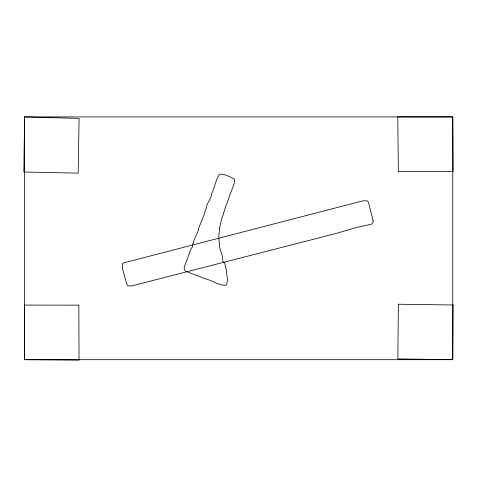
<?xml version="1.0" encoding="UTF-8"?>
<svg xmlns="http://www.w3.org/2000/svg" width="477" height="477" viewBox="0 0 477 477"><rect width="100%" height="100%" fill="white"/><g stroke="black" fill="none" stroke-linecap="round" stroke-linejoin="round"><path stroke-width="0.72" d="M24.607 305.077L24.589 359.688L79.015 360.129L78.842 305.161L24.607 305.077M373.038 220.44L373.032 222.568L371.255 224.339L356.009 227.517L337.227 233.17L131.801 285.896L127.919 285.89L126.846 284.477L122.392 268.259L122.339 264.019L123.388 262.964L362.758 200.871L367.373 200.877L368.441 202.302L373.038 220.44M453.072 305L452.751 359.688L24.589 359.688L24.589 116.919L452.751 116.919L453.15 171.38L398.349 171.678L397.782 116.871L452.751 116.919L452.751 359.688L397.848 358.901L398.349 304.219L453.072 305M24.589 116.919L23.85 172.018L78.168 173.139L79.093 118.403L24.589 116.919M219.492 228.507L219.193 233.468L218.842 233.825L218.925 241.255L219.283 241.606L219.706 247.98L222.64 256.817L222.681 261.056L224.828 263.173L224.84 264.234L225.555 265.29L225.585 267.764L226.307 269.177C225.961 274.448 229.234 280.744 225.776 285.401C217.9 285.246 211.43 279.921 203.792 278.389C197.818 275.509 191.372 273.816 185.338 271.014L184.259 269.6L184.223 267.126L191.068 248.744L192.458 246.973C193.012 241.052 196.256 235.417 198.617 229.968L198.605 228.549L204.788 212.933L205.116 210.446L206.159 209.027C205.992 203.333 211.436 199.434 211.657 193.734C214.99 187.318 215.318 179.996 219.605 174.135C224.977 173.861 229.902 176.913 234.571 179.084C234.809 185.124 231.166 190.508 229.425 196.178C228.221 199.982 227.112 203.643 225.287 207.203L225.299 208.27L224.595 209.337L224.268 211.466L223.57 212.533L223.582 213.595L221.519 219.277L219.492 228.507"/></g></svg>
